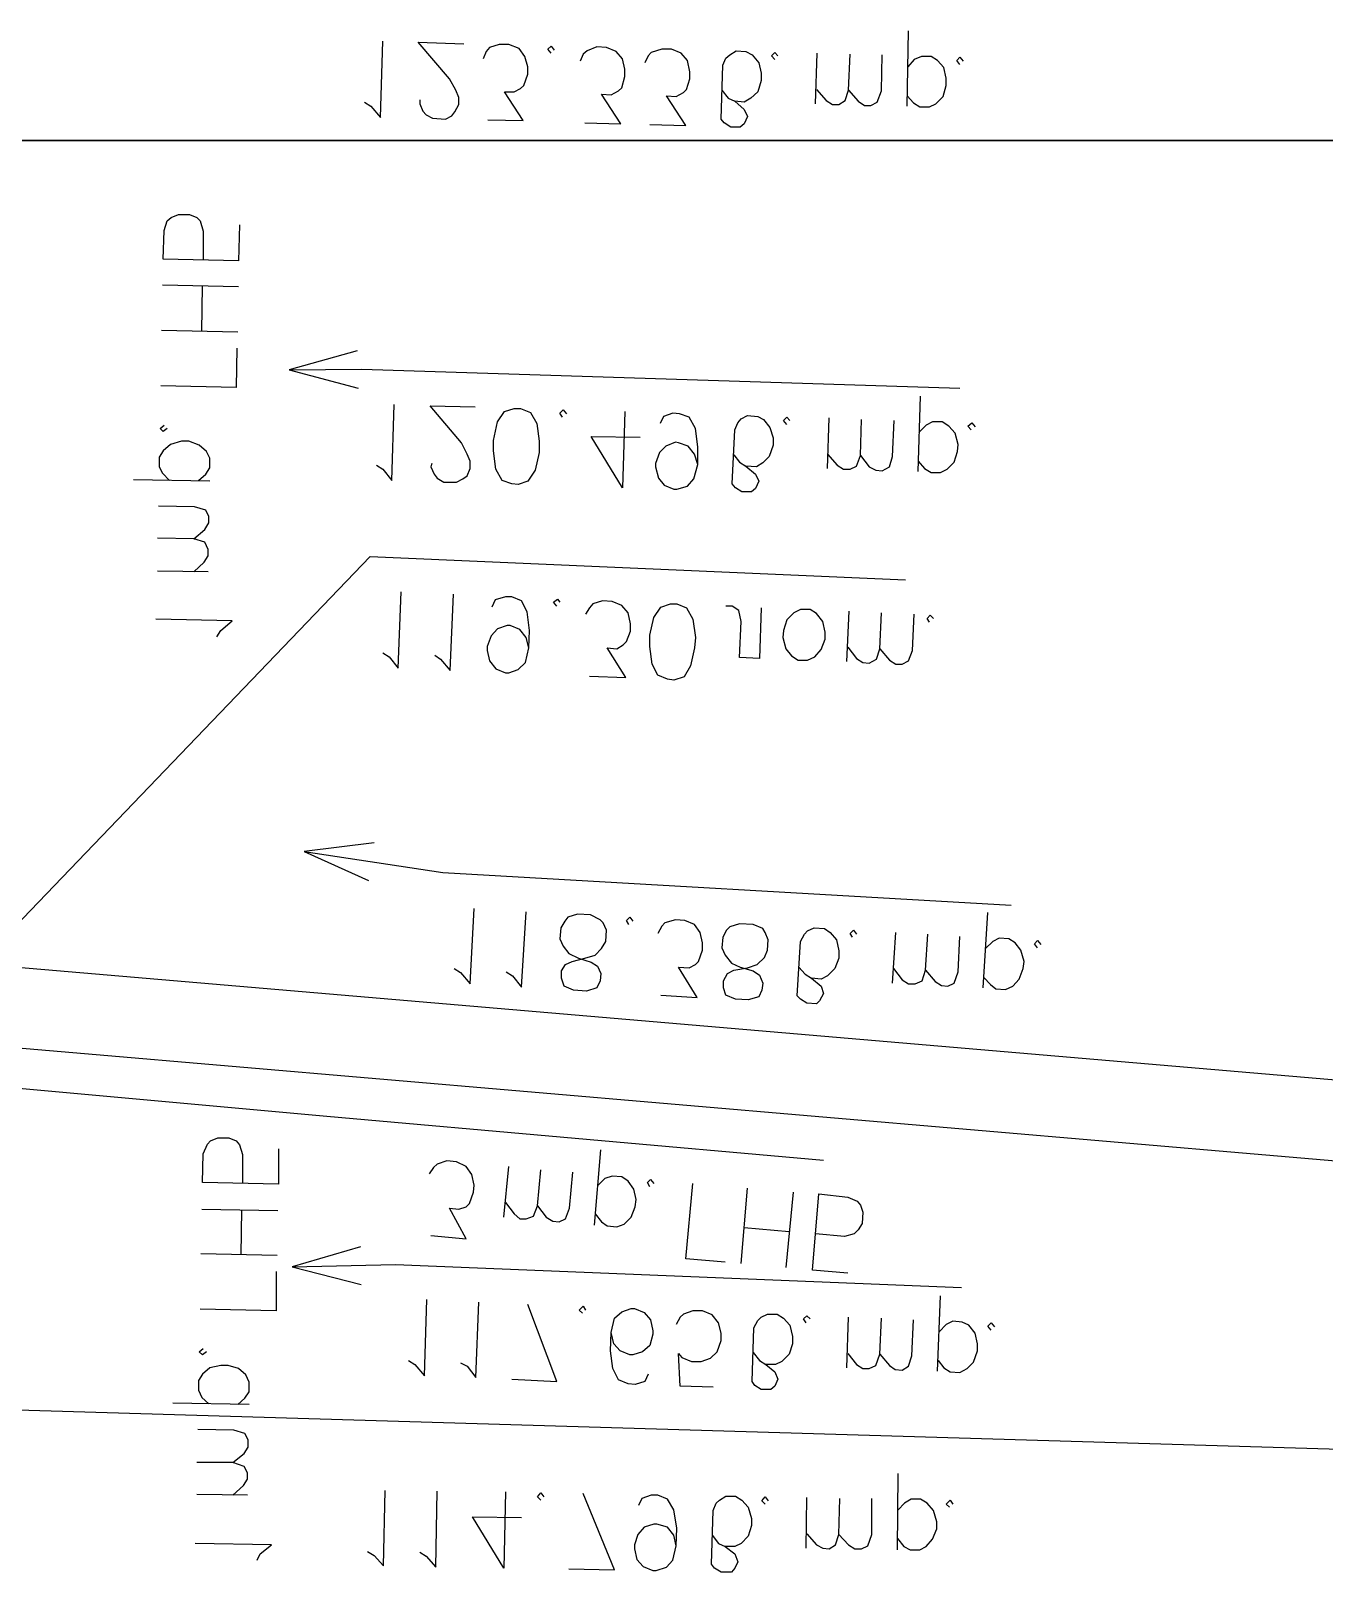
# Model space of a CAD drawing. Header units: metres. Extents: x 131 to 658, y 22 to 173.
# Drawn here: x 240.4 to 258.3, y 103.4 to 124.74 of the extents above; entities that cross this region are included whole.
import ezdxf

# ---------------------------------------------------------------- set-up
doc = ezdxf.new("R2010")
doc.units = ezdxf.units.M
for name, color, linetype in [('ELECTR_CABLE', 7, 'Continuous'), ('GAS', 7, 'Continuous'), ('ROAD', 7, 'Continuous'), ('SEWER', 7, 'Continuous'), ('SIDEWALK_PATH', 7, 'Continuous')]:
    doc.layers.add(name, color=color, linetype=linetype)

msp = doc.modelspace()

# ---------------------------------------------------------------- linework, layer by layer
at = {"layer": 'ELECTR_CABLE'}
for points in [[(252.529, 123.692), (252.551, 124.735)], [(245.017, 123.747), (245.105, 123.692), (245.105, 123.692), (245.238, 123.537), (245.238, 123.537), (245.272, 124.591)], [(245.782, 123.781), (245.782, 123.725), (245.782, 123.725), (245.827, 123.625), (245.827, 123.625), (245.871, 123.57), (245.871, 123.57), (245.96, 123.525), (245.96, 123.525), (246.137, 123.514), (246.137, 123.514), (246.226, 123.559), (246.226, 123.559), (246.27, 123.614), (246.27, 123.614), (246.326, 123.714), (246.326, 123.714), (246.326, 123.814), (246.326, 123.814), (246.282, 123.914), (246.282, 123.914), (246.193, 124.069), (246.193, 124.069), (245.76, 124.58), (245.76, 124.58), (246.393, 124.557)], [(246.725, 123.503), (247.214, 123.492), (247.214, 123.492), (246.958, 123.892), (246.958, 123.892), (247.092, 123.892), (247.092, 123.892), (247.18, 123.936), (247.18, 123.936), (247.225, 123.98), (247.225, 123.98), (247.28, 124.136), (247.28, 124.136), (247.28, 124.236), (247.28, 124.236), (247.236, 124.38), (247.236, 124.38), (247.158, 124.491), (247.158, 124.491), (247.014, 124.546), (247.014, 124.546), (246.881, 124.546), (246.881, 124.546), (246.748, 124.502), (246.748, 124.502), (246.703, 124.447), (246.703, 124.447), (246.659, 124.347)], [(247.602, 124.424), (247.558, 124.48), (247.558, 124.48), (247.602, 124.524), (247.602, 124.524), (247.646, 124.469)], [(248.068, 123.459), (248.567, 123.448), (248.567, 123.448), (248.301, 123.858), (248.301, 123.858), (248.434, 123.847), (248.434, 123.847), (248.534, 123.903), (248.534, 123.903), (248.579, 123.947), (248.579, 123.947), (248.623, 124.103), (248.623, 124.103), (248.623, 124.202), (248.623, 124.202), (248.59, 124.347), (248.59, 124.347), (248.501, 124.447), (248.501, 124.447), (248.368, 124.502), (248.368, 124.502), (248.235, 124.513), (248.235, 124.513), (248.101, 124.458), (248.101, 124.458), (248.046, 124.413), (248.046, 124.413), (248.002, 124.313)], [(248.967, 123.437), (249.466, 123.426), (249.466, 123.426), (249.2, 123.836), (249.2, 123.836), (249.333, 123.825), (249.333, 123.825), (249.433, 123.881), (249.433, 123.881), (249.477, 123.925), (249.477, 123.925), (249.522, 124.069), (249.522, 124.069), (249.522, 124.169), (249.522, 124.169), (249.489, 124.324), (249.489, 124.324), (249.4, 124.424), (249.4, 124.424), (249.267, 124.48), (249.267, 124.48), (249.133, 124.48), (249.133, 124.48), (248.989, 124.435), (248.989, 124.435), (248.945, 124.391), (248.945, 124.391), (248.9, 124.291)], [(249.966, 123.914), (250.054, 123.803), (250.054, 123.803), (250.143, 123.759), (250.143, 123.759), (250.276, 123.648), (250.276, 123.648), (250.321, 123.548), (250.321, 123.548), (250.276, 123.448), (250.276, 123.448), (250.221, 123.403), (250.221, 123.403), (250.088, 123.403), (250.088, 123.403), (249.999, 123.459), (249.999, 123.459), (249.955, 123.514), (249.955, 123.514), (249.977, 124.258), (249.977, 124.258), (250.021, 124.358), (250.021, 124.358), (250.077, 124.402), (250.077, 124.402), (250.165, 124.458), (250.165, 124.458), (250.299, 124.447), (250.299, 124.447), (250.387, 124.402), (250.387, 124.402), (250.476, 124.291), (250.476, 124.291), (250.509, 124.147), (250.509, 124.147), (250.509, 124.047), (250.509, 124.047), (250.465, 123.892), (250.465, 123.892), (250.365, 123.803), (250.365, 123.803), (250.276, 123.747), (250.276, 123.747), (250.143, 123.759)], [(250.698, 124.336), (250.654, 124.391), (250.654, 124.391), (250.698, 124.435), (250.698, 124.435), (250.742, 124.391)], [(251.264, 123.725), (251.286, 124.424)], [(251.275, 123.925), (251.408, 123.77), (251.408, 123.77), (251.497, 123.714), (251.497, 123.714), (251.586, 123.714), (251.586, 123.714), (251.675, 123.77), (251.675, 123.77), (251.719, 123.914), (251.719, 123.914), (251.741, 124.413)], [(251.719, 123.914), (251.852, 123.759), (251.852, 123.759), (251.941, 123.703), (251.941, 123.703), (252.03, 123.703), (252.03, 123.703), (252.118, 123.747), (252.118, 123.747), (252.174, 123.903), (252.174, 123.903), (252.185, 124.402)], [(252.529, 123.836), (252.618, 123.736), (252.618, 123.736), (252.707, 123.681), (252.707, 123.681), (252.84, 123.681), (252.84, 123.681), (252.929, 123.725), (252.929, 123.725), (253.028, 123.825), (253.028, 123.825), (253.073, 123.98), (253.073, 123.98), (253.073, 124.08), (253.073, 124.08), (253.039, 124.225), (253.039, 124.225), (252.951, 124.324), (252.951, 124.324), (252.862, 124.38), (252.862, 124.38), (252.729, 124.38), (252.729, 124.38), (252.629, 124.336), (252.629, 124.336), (252.54, 124.236)], [(253.261, 124.269), (253.217, 124.324), (253.217, 124.324), (253.261, 124.369), (253.261, 124.369), (253.306, 124.313)], [(243.285, 122.05), (243.274, 121.55), (243.274, 121.55), (242.231, 121.572), (242.231, 121.572), (242.242, 121.972), (242.242, 121.972), (242.287, 122.105), (242.287, 122.105), (242.342, 122.149), (242.342, 122.149), (242.442, 122.194), (242.442, 122.194), (242.597, 122.194), (242.597, 122.194), (242.697, 122.149), (242.697, 122.149), (242.742, 122.105), (242.742, 122.105), (242.786, 121.961), (242.786, 121.961), (242.786, 121.561)], [(242.22, 121.217), (243.274, 121.195)], [(242.764, 120.574), (242.775, 121.206)], [(243.263, 120.563), (242.209, 120.585)], [(243.252, 120.341), (243.241, 119.797), (243.241, 119.797), (242.198, 119.819)], [(244.917, 120.307), (243.973, 120.041), (243.973, 120.041), (244.983, 120.052), (244.983, 120.052), (253.261, 119.786)], [(243.973, 120.041), (244.928, 119.786)], [(245.183, 118.721), (245.272, 118.665), (245.272, 118.665), (245.394, 118.51), (245.394, 118.51), (245.427, 119.564)], [(245.949, 118.743), (245.938, 118.698), (245.938, 118.698), (245.982, 118.599), (245.982, 118.599), (246.026, 118.543), (246.026, 118.543), (246.115, 118.488), (246.115, 118.488), (246.293, 118.488), (246.293, 118.488), (246.381, 118.532), (246.381, 118.532), (246.437, 118.576), (246.437, 118.576), (246.481, 118.676), (246.481, 118.676), (246.481, 118.776), (246.481, 118.776), (246.437, 118.876), (246.437, 118.876), (246.359, 119.031), (246.359, 119.031), (245.926, 119.542), (245.926, 119.542), (246.548, 119.531)], [(247.058, 118.465), (246.925, 118.51), (246.925, 118.51), (246.836, 118.665), (246.836, 118.665), (246.803, 118.92), (246.803, 118.92), (246.803, 119.065), (246.803, 119.065), (246.859, 119.32), (246.859, 119.32), (246.958, 119.464), (246.958, 119.464), (247.092, 119.508), (247.092, 119.508), (247.18, 119.508), (247.18, 119.508), (247.314, 119.453), (247.314, 119.453), (247.402, 119.298), (247.402, 119.298), (247.436, 119.053), (247.436, 119.053), (247.436, 118.898), (247.436, 118.898), (247.38, 118.654), (247.38, 118.654), (247.28, 118.499), (247.28, 118.499), (247.147, 118.454), (247.147, 118.454), (247.058, 118.465)], [(252.684, 118.632), (252.718, 119.675)], [(247.757, 119.386), (247.724, 119.442), (247.724, 119.442), (247.769, 119.486), (247.769, 119.486), (247.813, 119.431)], [(248.623, 119.464), (248.59, 118.41), (248.59, 118.41), (248.157, 119.12), (248.157, 119.12), (248.834, 119.109)], [(249.633, 118.732), (249.588, 118.876), (249.588, 118.876), (249.5, 118.987), (249.5, 118.987), (249.366, 119.031), (249.366, 119.031), (249.322, 119.042), (249.322, 119.042), (249.189, 118.987), (249.189, 118.987), (249.1, 118.898), (249.1, 118.898), (249.045, 118.743), (249.045, 118.743), (249.045, 118.698), (249.045, 118.698), (249.089, 118.543), (249.089, 118.543), (249.167, 118.443), (249.167, 118.443), (249.3, 118.388), (249.3, 118.388), (249.344, 118.388), (249.344, 118.388), (249.489, 118.432), (249.489, 118.432), (249.577, 118.532), (249.577, 118.532), (249.633, 118.732), (249.633, 118.732), (249.633, 118.976), (249.633, 118.976), (249.599, 119.231), (249.599, 119.231), (249.511, 119.386), (249.511, 119.386), (249.378, 119.431), (249.378, 119.431), (249.289, 119.442), (249.289, 119.442), (249.156, 119.397), (249.156, 119.397), (249.111, 119.298)], [(250.132, 118.865), (250.21, 118.765), (250.21, 118.765), (250.299, 118.709), (250.299, 118.709), (250.432, 118.599), (250.432, 118.599), (250.476, 118.499), (250.476, 118.499), (250.432, 118.399), (250.432, 118.399), (250.376, 118.354), (250.376, 118.354), (250.243, 118.354), (250.243, 118.354), (250.154, 118.41), (250.154, 118.41), (250.11, 118.465), (250.11, 118.465), (250.143, 119.209), (250.143, 119.209), (250.188, 119.309), (250.188, 119.309), (250.232, 119.364), (250.232, 119.364), (250.321, 119.409), (250.321, 119.409), (250.465, 119.397), (250.465, 119.397), (250.543, 119.353), (250.543, 119.353), (250.631, 119.242), (250.631, 119.242), (250.676, 119.098), (250.676, 119.098), (250.676, 118.998), (250.676, 118.998), (250.62, 118.843), (250.62, 118.843), (250.532, 118.754), (250.532, 118.754), (250.443, 118.698), (250.443, 118.698), (250.299, 118.709)], [(250.865, 119.287), (250.82, 119.342), (250.82, 119.342), (250.865, 119.386), (250.865, 119.386), (250.909, 119.342)], [(251.43, 118.676), (251.453, 119.375)], [(251.43, 118.876), (251.564, 118.721), (251.564, 118.721), (251.652, 118.665), (251.652, 118.665), (251.741, 118.665), (251.741, 118.665), (251.83, 118.709), (251.83, 118.709), (251.885, 118.854), (251.885, 118.854), (251.897, 119.353)], [(251.885, 118.854), (252.007, 118.698), (252.007, 118.698), (252.096, 118.654), (252.096, 118.654), (252.185, 118.643), (252.185, 118.643), (252.285, 118.698), (252.285, 118.698), (252.329, 118.843), (252.329, 118.843), (252.351, 119.342)], [(252.684, 118.776), (252.773, 118.676), (252.773, 118.676), (252.862, 118.621), (252.862, 118.621), (252.995, 118.621), (252.995, 118.621), (253.084, 118.665), (253.084, 118.665), (253.184, 118.765), (253.184, 118.765), (253.228, 118.909), (253.228, 118.909), (253.239, 119.009), (253.239, 119.009), (253.195, 119.164), (253.195, 119.164), (253.106, 119.264), (253.106, 119.264), (253.017, 119.32), (253.017, 119.32), (252.884, 119.32), (252.884, 119.32), (252.795, 119.275), (252.795, 119.275), (252.695, 119.176)], [(253.417, 119.209), (253.372, 119.264), (253.372, 119.264), (253.428, 119.309), (253.428, 119.309), (253.472, 119.253)], [(242.287, 119.231), (242.231, 119.187), (242.231, 119.187), (242.187, 119.231), (242.187, 119.231), (242.242, 119.275)], [(242.72, 118.51), (242.819, 118.599), (242.819, 118.599), (242.875, 118.687), (242.875, 118.687), (242.875, 118.82), (242.875, 118.82), (242.83, 118.909), (242.83, 118.909), (242.731, 118.998), (242.731, 118.998), (242.586, 119.053), (242.586, 119.053), (242.486, 119.053), (242.486, 119.053), (242.331, 119.009), (242.331, 119.009), (242.231, 118.92), (242.231, 118.92), (242.176, 118.832), (242.176, 118.832), (242.176, 118.698), (242.176, 118.698), (242.22, 118.61), (242.22, 118.61), (242.32, 118.51)], [(242.875, 118.499), (241.821, 118.521)], [(242.653, 117.7), (242.808, 117.833), (242.808, 117.833), (242.864, 117.922), (242.864, 117.922), (242.864, 118.01), (242.864, 118.01), (242.819, 118.099), (242.819, 118.099), (242.664, 118.144), (242.664, 118.144), (242.165, 118.155)], [(242.653, 117.245), (242.797, 117.378), (242.797, 117.378), (242.853, 117.467), (242.853, 117.467), (242.853, 117.555), (242.853, 117.555), (242.808, 117.655), (242.808, 117.655), (242.653, 117.7), (242.653, 117.7), (242.154, 117.711)], [(242.853, 117.245), (242.154, 117.256)], [(242.975, 116.346), (243.03, 116.435), (243.03, 116.435), (243.186, 116.568), (243.186, 116.568), (242.131, 116.59)], [(245.15, 113.494), (244.184, 113.372), (244.184, 113.372), (246.104, 113.083), (246.104, 113.083), (253.972, 112.628)], [(244.184, 113.372), (245.072, 112.972)], [(246.259, 111.752), (246.348, 111.696), (246.348, 111.696), (246.481, 111.541), (246.481, 111.541), (246.537, 112.584)], [(246.981, 111.707), (247.069, 111.652), (247.069, 111.652), (247.191, 111.497), (247.191, 111.497), (247.258, 112.54)], [(247.913, 111.452), (247.78, 111.508), (247.78, 111.508), (247.746, 111.619), (247.746, 111.619), (247.746, 111.719), (247.746, 111.719), (247.802, 111.807), (247.802, 111.807), (247.891, 111.852), (247.891, 111.852), (248.068, 111.896), (248.068, 111.896), (248.212, 111.94), (248.212, 111.94), (248.301, 112.029), (248.301, 112.029), (248.357, 112.129), (248.357, 112.129), (248.368, 112.284), (248.368, 112.284), (248.323, 112.384), (248.323, 112.384), (248.279, 112.429), (248.279, 112.429), (248.146, 112.495), (248.146, 112.495), (247.968, 112.506), (247.968, 112.506), (247.835, 112.462), (247.835, 112.462), (247.791, 112.407), (247.791, 112.407), (247.735, 112.318), (247.735, 112.318), (247.724, 112.162), (247.724, 112.162), (247.769, 112.063), (247.769, 112.063), (247.846, 111.963), (247.846, 111.963), (247.979, 111.896), (247.979, 111.896), (248.157, 111.841), (248.157, 111.841), (248.246, 111.785), (248.246, 111.785), (248.29, 111.685), (248.29, 111.685), (248.279, 111.585), (248.279, 111.585), (248.235, 111.485), (248.235, 111.485), (248.09, 111.441), (248.09, 111.441), (247.913, 111.452)], [(248.678, 112.362), (248.645, 112.418), (248.645, 112.418), (248.69, 112.462), (248.69, 112.462), (248.734, 112.407)], [(253.583, 111.485), (253.65, 112.529)], [(249.122, 111.386), (249.622, 111.352), (249.622, 111.352), (249.366, 111.774), (249.366, 111.774), (249.511, 111.763), (249.511, 111.763), (249.599, 111.807), (249.599, 111.807), (249.644, 111.852), (249.644, 111.852), (249.699, 112.007), (249.699, 112.007), (249.699, 112.107), (249.699, 112.107), (249.666, 112.251), (249.666, 112.251), (249.588, 112.362), (249.588, 112.362), (249.455, 112.418), (249.455, 112.418), (249.322, 112.429), (249.322, 112.429), (249.178, 112.384), (249.178, 112.384), (249.133, 112.34), (249.133, 112.34), (249.078, 112.24)], [(250.154, 111.33), (250.021, 111.386), (250.021, 111.386), (249.988, 111.485), (249.988, 111.485), (249.988, 111.585), (249.988, 111.585), (250.043, 111.685), (250.043, 111.685), (250.132, 111.73), (250.132, 111.73), (250.321, 111.763), (250.321, 111.763), (250.454, 111.807), (250.454, 111.807), (250.554, 111.907), (250.554, 111.907), (250.598, 112.007), (250.598, 112.007), (250.609, 112.151), (250.609, 112.151), (250.565, 112.251), (250.565, 112.251), (250.532, 112.307), (250.532, 112.307), (250.398, 112.362), (250.398, 112.362), (250.21, 112.373), (250.21, 112.373), (250.077, 112.329), (250.077, 112.329), (250.032, 112.284), (250.032, 112.284), (249.977, 112.185), (249.977, 112.185), (249.966, 112.04), (249.966, 112.04), (250.01, 111.94), (250.01, 111.94), (250.099, 111.829), (250.099, 111.829), (250.221, 111.774), (250.221, 111.774), (250.398, 111.719), (250.398, 111.719), (250.487, 111.663), (250.487, 111.663), (250.532, 111.552), (250.532, 111.552), (250.521, 111.452), (250.521, 111.452), (250.476, 111.363), (250.476, 111.363), (250.332, 111.319), (250.332, 111.319), (250.154, 111.33)], [(251.031, 111.774), (251.12, 111.674), (251.12, 111.674), (251.209, 111.619), (251.209, 111.619), (251.342, 111.508), (251.342, 111.508), (251.375, 111.408), (251.375, 111.408), (251.319, 111.308), (251.319, 111.308), (251.275, 111.264), (251.275, 111.264), (251.142, 111.275), (251.142, 111.275), (251.053, 111.33), (251.053, 111.33), (251.009, 111.375), (251.009, 111.375), (251.053, 112.129), (251.053, 112.129), (251.109, 112.229), (251.109, 112.229), (251.153, 112.273), (251.153, 112.273), (251.242, 112.318), (251.242, 112.318), (251.386, 112.307), (251.386, 112.307), (251.464, 112.251), (251.464, 112.251), (251.553, 112.151), (251.553, 112.151), (251.586, 111.996), (251.586, 111.996), (251.586, 111.896), (251.586, 111.896), (251.53, 111.752), (251.53, 111.752), (251.43, 111.652), (251.43, 111.652), (251.342, 111.608), (251.342, 111.608), (251.209, 111.619)], [(251.774, 112.185), (251.741, 112.24), (251.741, 112.24), (251.786, 112.284), (251.786, 112.284), (251.83, 112.229)], [(252.329, 111.552), (252.374, 112.251)], [(252.34, 111.752), (252.462, 111.596), (252.462, 111.596), (252.551, 111.541), (252.551, 111.541), (252.64, 111.541), (252.64, 111.541), (252.74, 111.585), (252.74, 111.585), (252.784, 111.73), (252.784, 111.73), (252.818, 112.229)], [(252.784, 111.73), (252.917, 111.574), (252.917, 111.574), (253.006, 111.519), (253.006, 111.519), (253.095, 111.508), (253.095, 111.508), (253.184, 111.552), (253.184, 111.552), (253.239, 111.707), (253.239, 111.707), (253.261, 112.196)], [(253.594, 111.63), (253.683, 111.53), (253.683, 111.53), (253.761, 111.474), (253.761, 111.474), (253.894, 111.463), (253.894, 111.463), (253.994, 111.508), (253.994, 111.508), (254.083, 111.608), (254.083, 111.608), (254.138, 111.752), (254.138, 111.752), (254.149, 111.852), (254.149, 111.852), (254.105, 112.007), (254.105, 112.007), (254.027, 112.107), (254.027, 112.107), (253.938, 112.162), (253.938, 112.162), (253.805, 112.173), (253.805, 112.173), (253.716, 112.129), (253.716, 112.129), (253.617, 112.029)], [(254.338, 112.04), (254.293, 112.096), (254.293, 112.096), (254.338, 112.14), (254.338, 112.14), (254.382, 112.085)], [(239.468, 110.431), (238.503, 110.254), (238.503, 110.254), (244.495, 109.71), (244.495, 109.71), (251.375, 109.1)], [(243.829, 109.255), (243.829, 108.767), (243.829, 108.767), (242.775, 108.789), (242.775, 108.789), (242.786, 109.188), (242.786, 109.188), (242.842, 109.322), (242.842, 109.322), (242.886, 109.366), (242.886, 109.366), (242.986, 109.41), (242.986, 109.41), (243.141, 109.41), (243.141, 109.41), (243.241, 109.366), (243.241, 109.366), (243.285, 109.311), (243.285, 109.311), (243.33, 109.177), (243.33, 109.177), (243.33, 108.778)], [(245.938, 108.057), (246.426, 108.012), (246.426, 108.012), (246.193, 108.434), (246.193, 108.434), (246.326, 108.423), (246.326, 108.423), (246.426, 108.456), (246.426, 108.456), (246.47, 108.5), (246.47, 108.5), (246.526, 108.656), (246.526, 108.656), (246.537, 108.756), (246.537, 108.756), (246.503, 108.9), (246.503, 108.9), (246.426, 109.011), (246.426, 109.011), (246.293, 109.077), (246.293, 109.077), (246.159, 109.089), (246.159, 109.089), (246.026, 109.044), (246.026, 109.044), (245.971, 109), (245.971, 109), (245.915, 108.911)], [(248.201, 108.201), (248.29, 109.244)], [(246.947, 108.312), (247.014, 109.011)], [(246.97, 108.512), (247.092, 108.356), (247.092, 108.356), (247.169, 108.29), (247.169, 108.29), (247.258, 108.29), (247.258, 108.29), (247.358, 108.323), (247.358, 108.323), (247.413, 108.467), (247.413, 108.467), (247.458, 108.967)], [(247.413, 108.467), (247.535, 108.312), (247.535, 108.312), (247.624, 108.256), (247.624, 108.256), (247.713, 108.245), (247.713, 108.245), (247.802, 108.29), (247.802, 108.29), (247.857, 108.434), (247.857, 108.434), (247.902, 108.933)], [(248.212, 108.356), (248.301, 108.245), (248.301, 108.245), (248.379, 108.19), (248.379, 108.19), (248.512, 108.179), (248.512, 108.179), (248.612, 108.212), (248.612, 108.212), (248.712, 108.312), (248.712, 108.312), (248.767, 108.456), (248.767, 108.456), (248.778, 108.556), (248.778, 108.556), (248.745, 108.7), (248.745, 108.7), (248.667, 108.811), (248.667, 108.811), (248.579, 108.867), (248.579, 108.867), (248.445, 108.878), (248.445, 108.878), (248.346, 108.844), (248.346, 108.844), (248.246, 108.745)], [(248.967, 108.733), (248.934, 108.789), (248.934, 108.789), (248.978, 108.833), (248.978, 108.833), (249.022, 108.778)], [(250.01, 107.69), (249.466, 107.735), (249.466, 107.735), (249.566, 108.778)], [(250.232, 107.668), (250.321, 108.711)], [(250.953, 108.656), (250.853, 107.613)], [(251.708, 107.535), (251.22, 107.579), (251.22, 107.579), (251.308, 108.634), (251.308, 108.634), (251.708, 108.589), (251.708, 108.589), (251.841, 108.534), (251.841, 108.534), (251.885, 108.478), (251.885, 108.478), (251.919, 108.378), (251.919, 108.378), (251.908, 108.223), (251.908, 108.223), (251.852, 108.134), (251.852, 108.134), (251.797, 108.079), (251.797, 108.079), (251.663, 108.045), (251.663, 108.045), (251.264, 108.079)], [(242.764, 108.423), (243.818, 108.401)], [(243.308, 107.79), (243.319, 108.412)], [(250.276, 108.168), (250.898, 108.112)], [(243.807, 107.779), (242.753, 107.801)], [(244.961, 107.901), (244.018, 107.624), (244.018, 107.624), (245.449, 107.657), (245.449, 107.657), (253.284, 107.335)], [(243.796, 107.557), (243.796, 107.013), (243.796, 107.013), (242.742, 107.036)], [(244.018, 107.624), (244.972, 107.38)], [(245.627, 106.325), (245.716, 106.27), (245.716, 106.27), (245.849, 106.115), (245.849, 106.115), (245.882, 107.169)], [(246.348, 106.292), (246.437, 106.248), (246.437, 106.248), (246.559, 106.092), (246.559, 106.092), (246.603, 107.136)], [(252.951, 106.181), (252.995, 107.224)], [(247.058, 106.07), (247.68, 106.037), (247.68, 106.037), (247.28, 107.102)], [(248.035, 106.98), (247.99, 107.025), (247.99, 107.025), (248.046, 107.08), (248.046, 107.08), (248.079, 107.025)], [(248.945, 106.137), (248.9, 106.037), (248.9, 106.037), (248.767, 105.993), (248.767, 105.993), (248.667, 106.004), (248.667, 106.004), (248.534, 106.059), (248.534, 106.059), (248.457, 106.215), (248.457, 106.215), (248.423, 106.459), (248.423, 106.459), (248.434, 106.714), (248.434, 106.714), (248.479, 106.914), (248.479, 106.914), (248.579, 107.002), (248.579, 107.002), (248.712, 107.047), (248.712, 107.047), (248.756, 107.047), (248.756, 107.047), (248.889, 106.991), (248.889, 106.991), (248.978, 106.891), (248.978, 106.891), (249.011, 106.736), (249.011, 106.736), (249.011, 106.692), (249.011, 106.692), (248.967, 106.536), (248.967, 106.536), (248.867, 106.448), (248.867, 106.448), (248.734, 106.403), (248.734, 106.403), (248.69, 106.403), (248.69, 106.403), (248.556, 106.459), (248.556, 106.459), (248.468, 106.559), (248.468, 106.559), (248.434, 106.714)], [(249.844, 105.959), (249.389, 105.97), (249.389, 105.97), (249.366, 106.425), (249.366, 106.425), (249.411, 106.37), (249.411, 106.37), (249.544, 106.314), (249.544, 106.314), (249.677, 106.314), (249.677, 106.314), (249.81, 106.359), (249.81, 106.359), (249.899, 106.448), (249.899, 106.448), (249.955, 106.603), (249.955, 106.603), (249.955, 106.703), (249.955, 106.703), (249.921, 106.847), (249.921, 106.847), (249.833, 106.958), (249.833, 106.958), (249.699, 107.013), (249.699, 107.013), (249.566, 107.013), (249.566, 107.013), (249.433, 106.969), (249.433, 106.969), (249.389, 106.925), (249.389, 106.925), (249.333, 106.825)], [(250.398, 106.436), (250.487, 106.325), (250.487, 106.325), (250.576, 106.27), (250.576, 106.27), (250.698, 106.17), (250.698, 106.17), (250.742, 106.07), (250.742, 106.07), (250.698, 105.97), (250.698, 105.97), (250.643, 105.926), (250.643, 105.926), (250.509, 105.926), (250.509, 105.926), (250.421, 105.981), (250.421, 105.981), (250.387, 106.037), (250.387, 106.037), (250.41, 106.78), (250.41, 106.78), (250.465, 106.88), (250.465, 106.88), (250.509, 106.925), (250.509, 106.925), (250.598, 106.969), (250.598, 106.969), (250.731, 106.969), (250.731, 106.969), (250.82, 106.914), (250.82, 106.914), (250.909, 106.814), (250.909, 106.814), (250.942, 106.658), (250.942, 106.658), (250.942, 106.559), (250.942, 106.559), (250.898, 106.414), (250.898, 106.414), (250.798, 106.314), (250.798, 106.314), (250.709, 106.27), (250.709, 106.27), (250.576, 106.27)], [(251.131, 106.847), (251.098, 106.903), (251.098, 106.903), (251.142, 106.947), (251.142, 106.947), (251.186, 106.903)], [(251.697, 106.226), (251.719, 106.925)], [(251.708, 106.425), (251.83, 106.27), (251.83, 106.27), (251.919, 106.215), (251.919, 106.215), (252.007, 106.215), (252.007, 106.215), (252.096, 106.259), (252.096, 106.259), (252.152, 106.414), (252.152, 106.414), (252.174, 106.914)], [(252.152, 106.414), (252.285, 106.259), (252.285, 106.259), (252.363, 106.203), (252.363, 106.203), (252.462, 106.192), (252.462, 106.192), (252.551, 106.248), (252.551, 106.248), (252.596, 106.392), (252.596, 106.392), (252.618, 106.891)], [(252.962, 106.325), (253.039, 106.226), (253.039, 106.226), (253.128, 106.17), (253.128, 106.17), (253.261, 106.159), (253.261, 106.159), (253.361, 106.215), (253.361, 106.215), (253.45, 106.303), (253.45, 106.303), (253.506, 106.459), (253.506, 106.459), (253.506, 106.559), (253.506, 106.559), (253.472, 106.703), (253.472, 106.703), (253.383, 106.814), (253.383, 106.814), (253.295, 106.858), (253.295, 106.858), (253.162, 106.869), (253.162, 106.869), (253.073, 106.825), (253.073, 106.825), (252.973, 106.725)], [(253.694, 106.747), (253.65, 106.803), (253.65, 106.803), (253.694, 106.847), (253.694, 106.847), (253.739, 106.792)], [(242.83, 106.448), (242.775, 106.403), (242.775, 106.403), (242.731, 106.448), (242.731, 106.448), (242.786, 106.492)], [(243.263, 105.715), (243.363, 105.804), (243.363, 105.804), (243.419, 105.893), (243.419, 105.893), (243.419, 106.026), (243.419, 106.026), (243.374, 106.126), (243.374, 106.126), (243.274, 106.215), (243.274, 106.215), (243.13, 106.259), (243.13, 106.259), (243.03, 106.259), (243.03, 106.259), (242.875, 106.226), (242.875, 106.226), (242.775, 106.137), (242.775, 106.137), (242.72, 106.048), (242.72, 106.048), (242.72, 105.915), (242.72, 105.915), (242.764, 105.815), (242.764, 105.815), (242.864, 105.726)], [(243.419, 105.715), (242.364, 105.737)], [(243.197, 104.916), (243.352, 105.038), (243.352, 105.038), (243.407, 105.127), (243.407, 105.127), (243.407, 105.227), (243.407, 105.227), (243.363, 105.316), (243.363, 105.316), (243.208, 105.36), (243.208, 105.36), (242.708, 105.371)], [(243.197, 104.461), (243.341, 104.594), (243.341, 104.594), (243.396, 104.683), (243.396, 104.683), (243.396, 104.772), (243.396, 104.772), (243.352, 104.861), (243.352, 104.861), (243.197, 104.916), (243.197, 104.916), (242.697, 104.916)], [(252.396, 103.707), (252.407, 104.761)], [(243.396, 104.461), (242.697, 104.472)], [(245.061, 103.684), (245.15, 103.629), (245.15, 103.629), (245.283, 103.485), (245.283, 103.485), (245.305, 104.528)], [(245.782, 103.673), (245.871, 103.618), (245.871, 103.618), (246.004, 103.463), (246.004, 103.463), (246.026, 104.517)], [(246.97, 104.506), (246.947, 103.451), (246.947, 103.451), (246.515, 104.162), (246.515, 104.162), (247.191, 104.151)], [(247.458, 104.395), (247.413, 104.439), (247.413, 104.439), (247.458, 104.495), (247.458, 104.495), (247.502, 104.439)], [(247.846, 103.44), (248.479, 103.429), (248.479, 103.429), (248.046, 104.483)], [(249.333, 103.762), (249.3, 103.906), (249.3, 103.906), (249.211, 104.017), (249.211, 104.017), (249.067, 104.062), (249.067, 104.062), (249.022, 104.062), (249.022, 104.062), (248.889, 104.017), (248.889, 104.017), (248.801, 103.917), (248.801, 103.917), (248.756, 103.773), (248.756, 103.773), (248.756, 103.718), (248.756, 103.718), (248.789, 103.573), (248.789, 103.573), (248.878, 103.474), (248.878, 103.474), (249.011, 103.418), (249.011, 103.418), (249.056, 103.418), (249.056, 103.418), (249.2, 103.463), (249.2, 103.463), (249.289, 103.562), (249.289, 103.562), (249.333, 103.762), (249.333, 103.762), (249.344, 104.006), (249.344, 104.006), (249.3, 104.261), (249.3, 104.261), (249.211, 104.406), (249.211, 104.406), (249.078, 104.461), (249.078, 104.461), (248.989, 104.461), (248.989, 104.461), (248.856, 104.417), (248.856, 104.417), (248.812, 104.317)], [(249.833, 103.906), (249.921, 103.795), (249.921, 103.795), (250.01, 103.751), (250.01, 103.751), (250.143, 103.651), (250.143, 103.651), (250.188, 103.54), (250.188, 103.54), (250.143, 103.451), (250.143, 103.451), (250.099, 103.396), (250.099, 103.396), (249.955, 103.396), (249.955, 103.396), (249.866, 103.451), (249.866, 103.451), (249.821, 103.507), (249.821, 103.507), (249.844, 104.25), (249.844, 104.25), (249.888, 104.35), (249.888, 104.35), (249.932, 104.395), (249.932, 104.395), (250.021, 104.45), (250.021, 104.45), (250.154, 104.45), (250.154, 104.45), (250.243, 104.395), (250.243, 104.395), (250.332, 104.295), (250.332, 104.295), (250.376, 104.139), (250.376, 104.139), (250.376, 104.04), (250.376, 104.04), (250.332, 103.895), (250.332, 103.895), (250.232, 103.795), (250.232, 103.795), (250.143, 103.751), (250.143, 103.751), (250.01, 103.751)], [(250.565, 104.339), (250.521, 104.384), (250.521, 104.384), (250.565, 104.439), (250.565, 104.439), (250.609, 104.384)], [(251.131, 103.729), (251.142, 104.428)], [(251.142, 103.929), (251.275, 103.773), (251.275, 103.773), (251.364, 103.729), (251.364, 103.729), (251.453, 103.718), (251.453, 103.718), (251.541, 103.773), (251.541, 103.773), (251.586, 103.917), (251.586, 103.917), (251.597, 104.417)], [(251.586, 103.917), (251.719, 103.773), (251.719, 103.773), (251.808, 103.718), (251.808, 103.718), (251.897, 103.718), (251.897, 103.718), (251.985, 103.762), (251.985, 103.762), (252.041, 103.917), (252.041, 103.917), (252.041, 104.417)], [(252.396, 103.862), (252.485, 103.751), (252.485, 103.751), (252.573, 103.707), (252.573, 103.707), (252.707, 103.707), (252.707, 103.707), (252.795, 103.751), (252.795, 103.751), (252.884, 103.851), (252.884, 103.851), (252.94, 103.995), (252.94, 103.995), (252.94, 104.095), (252.94, 104.095), (252.895, 104.25), (252.895, 104.25), (252.806, 104.35), (252.806, 104.35), (252.718, 104.406), (252.718, 104.406), (252.585, 104.406), (252.585, 104.406), (252.496, 104.35), (252.496, 104.35), (252.407, 104.261)], [(253.117, 104.295), (253.073, 104.339), (253.073, 104.339), (253.128, 104.395), (253.128, 104.395), (253.162, 104.339)], [(243.53, 103.562), (243.574, 103.651), (243.574, 103.651), (243.729, 103.773), (243.729, 103.773), (242.675, 103.795)]]:
    msp.add_lwpolyline(points, dxfattribs=at)
at = {"layer": 'GAS'}
msp.add_lwpolyline([(133.889, 108.416), (175.806, 107.557), (185.882, 107.258), (290.347, 104.151)], dxfattribs=at)
at = {"layer": 'ROAD'}
msp.add_lwpolyline([(230.936, 123.215), (292.566, 123.215)], dxfattribs=at)
at = {"layer": 'SEWER'}
for points in [[(239.657, 112.162), (239.191, 111.308), (239.191, 111.308), (245.094, 117.456), (245.094, 117.456), (252.507, 117.134)], [(245.272, 116.124), (245.361, 116.068), (245.361, 116.068), (245.483, 115.913), (245.483, 115.913), (245.527, 116.967)], [(245.993, 116.091), (246.071, 116.035), (246.071, 116.035), (246.204, 115.88), (246.204, 115.88), (246.248, 116.934)], [(247.291, 116.191), (247.258, 116.335), (247.258, 116.335), (247.169, 116.446), (247.169, 116.446), (247.036, 116.501), (247.036, 116.501), (246.992, 116.501), (246.992, 116.501), (246.859, 116.457), (246.859, 116.457), (246.77, 116.357), (246.77, 116.357), (246.714, 116.213), (246.714, 116.213), (246.714, 116.157), (246.714, 116.157), (246.748, 116.013), (246.748, 116.013), (246.836, 115.902), (246.836, 115.902), (246.97, 115.847), (246.97, 115.847), (247.014, 115.847), (247.014, 115.847), (247.147, 115.891), (247.147, 115.891), (247.247, 115.991), (247.247, 115.991), (247.291, 116.191), (247.291, 116.191), (247.302, 116.435), (247.302, 116.435), (247.269, 116.69), (247.269, 116.69), (247.191, 116.845), (247.191, 116.845), (247.058, 116.901), (247.058, 116.901), (246.97, 116.901), (246.97, 116.901), (246.825, 116.856), (246.825, 116.856), (246.781, 116.756)], [(247.68, 116.768), (247.635, 116.823), (247.635, 116.823), (247.691, 116.867), (247.691, 116.867), (247.724, 116.823)], [(248.135, 115.802), (248.634, 115.78), (248.634, 115.78), (248.379, 116.191), (248.379, 116.191), (248.512, 116.179), (248.512, 116.179), (248.601, 116.235), (248.601, 116.235), (248.645, 116.279), (248.645, 116.279), (248.701, 116.424), (248.701, 116.424), (248.701, 116.523), (248.701, 116.523), (248.667, 116.679), (248.667, 116.679), (248.579, 116.779), (248.579, 116.779), (248.445, 116.834), (248.445, 116.834), (248.312, 116.845), (248.312, 116.845), (248.179, 116.801), (248.179, 116.801), (248.135, 116.745), (248.135, 116.745), (248.079, 116.657)], [(249.211, 115.758), (249.078, 115.813), (249.078, 115.813), (249, 115.969), (249, 115.969), (248.967, 116.213), (248.967, 116.213), (248.967, 116.368), (248.967, 116.368), (249.022, 116.612), (249.022, 116.612), (249.122, 116.756), (249.122, 116.756), (249.255, 116.801), (249.255, 116.801), (249.344, 116.801), (249.344, 116.801), (249.477, 116.745), (249.477, 116.745), (249.566, 116.59), (249.566, 116.59), (249.599, 116.335), (249.599, 116.335), (249.588, 116.191), (249.588, 116.191), (249.533, 115.946), (249.533, 115.946), (249.444, 115.791), (249.444, 115.791), (249.3, 115.747), (249.3, 115.747), (249.211, 115.758)], [(250.509, 116.745), (250.487, 116.046), (250.487, 116.046), (250.21, 116.057), (250.21, 116.057), (250.232, 116.557), (250.232, 116.557), (250.199, 116.712), (250.199, 116.712), (250.11, 116.768), (250.11, 116.768), (250.021, 116.768)], [(251.02, 116.024), (251.153, 116.024), (251.153, 116.024), (251.253, 116.068), (251.253, 116.068), (251.342, 116.168), (251.342, 116.168), (251.397, 116.313), (251.397, 116.313), (251.397, 116.412), (251.397, 116.412), (251.364, 116.557), (251.364, 116.557), (251.275, 116.668), (251.275, 116.668), (251.186, 116.723), (251.186, 116.723), (251.053, 116.723), (251.053, 116.723), (250.964, 116.679), (250.964, 116.679), (250.865, 116.579), (250.865, 116.579), (250.82, 116.435), (250.82, 116.435), (250.809, 116.335), (250.809, 116.335), (250.853, 116.179), (250.853, 116.179), (250.931, 116.08), (250.931, 116.08), (251.02, 116.024)], [(251.697, 116.002), (251.73, 116.701)], [(251.708, 116.202), (251.83, 116.046), (251.83, 116.046), (251.919, 115.991), (251.919, 115.991), (252.007, 115.98), (252.007, 115.98), (252.107, 116.035), (252.107, 116.035), (252.152, 116.179), (252.152, 116.179), (252.174, 116.679)], [(252.152, 116.179), (252.285, 116.024), (252.285, 116.024), (252.374, 115.969), (252.374, 115.969), (252.462, 115.969), (252.462, 115.969), (252.551, 116.013), (252.551, 116.013), (252.607, 116.157), (252.607, 116.157), (252.629, 116.657)], [(252.84, 116.546), (252.806, 116.601), (252.806, 116.601), (252.851, 116.645), (252.851, 116.645), (252.895, 116.601)], [(239.291, 111.852), (259.653, 110.109)], [(239.091, 110.753), (259.542, 109)]]:
    msp.add_lwpolyline(points, dxfattribs=at)
at = {"layer": 'SIDEWALK_PATH'}
msp.add_lwpolyline([(291.434, 123.215), (235.651, 123.215), (233.332, 123.215), (230.935, 123.215), (230.946, 123.47), (230.935, 123.57), (230.913, 123.659), (230.868, 123.736), (230.824, 123.814), (230.757, 123.881), (230.68, 123.936), (230.591, 123.969), (230.513, 123.992), (230.413, 124.003), (229.359, 124.003), (225.164, 124.003), (224.343, 123.98), (205.257, 123.481), (204.436, 123.481), (160.259, 123.481)], dxfattribs=at)

doc.saveas('drawing.dxf')
